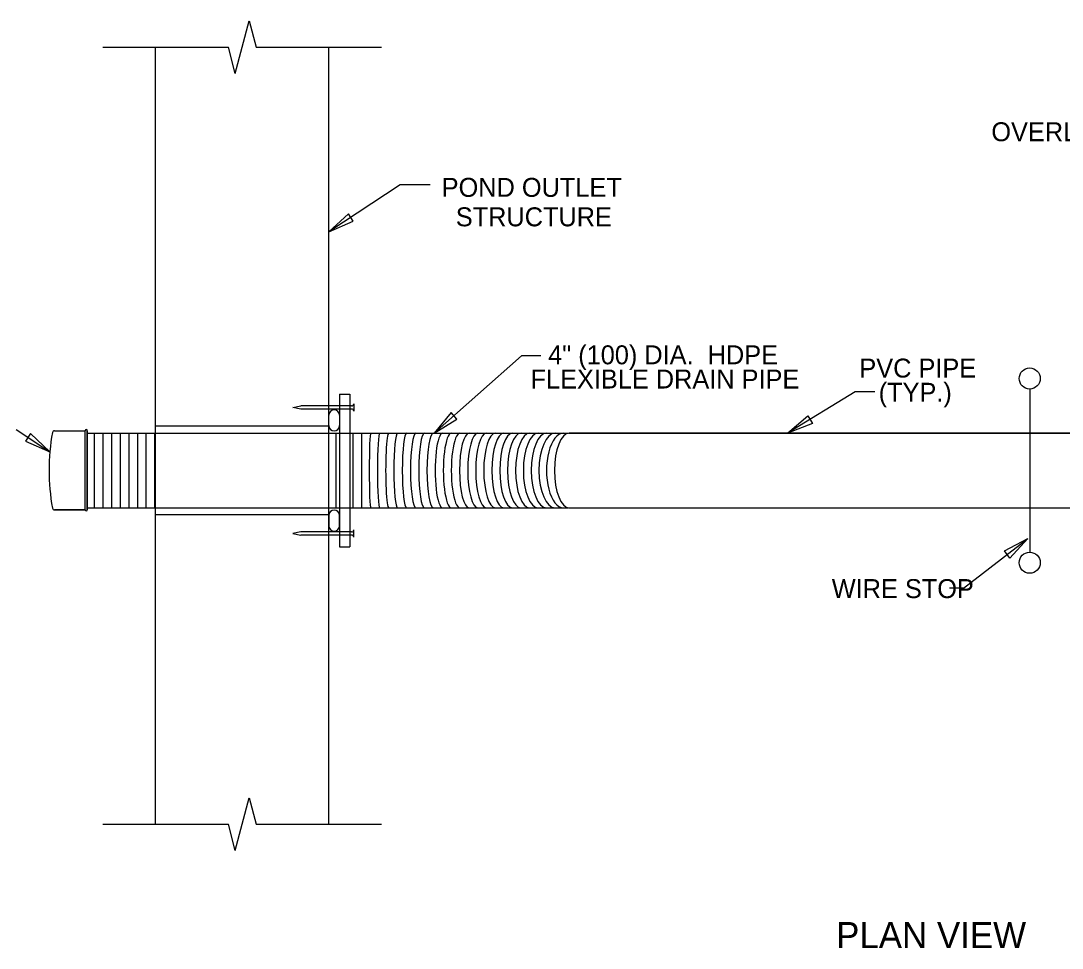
# Model space of a CAD drawing. Extents: x 1.6 to 16.6, y 0.2 to 10.2.
# Drawn here: x 6.639 to 11.59, y 5.794 to 10.199 of the extents above; entities that cross this region are included whole.
import ezdxf

# ---------------------------------------------------------------- set-up
doc = ezdxf.new("R2010")
doc.units = 0
for name, color, linetype in [('SD_P_Dimension Lines', 7, 'Continuous'), ('SD_P_Dimension Text', 7, 'Continuous'), ('SD_P_Prop Hidden Lines', 7, 'Continuous'), ('SD_P_Prop Object Lines', 7, 'Continuous'), ('SD_P_Shading', 7, 'Continuous'), ('SD_P_Subtitles', 7, 'Continuous'), ('SD_X_Exist Object Lines', 7, 'Continuous')]:
    doc.layers.add(name, color=color, linetype=linetype)

msp = doc.modelspace()

# ---------------------------------------------------------------- linework, layer by layer
at = {"layer": 'SD_P_Dimension Lines'}
for p, q in [((8.443, 9.42), (8.104, 9.196)), ((8.586, 9.42), (8.443, 9.42)), ((8.197, 9.282), (8.104, 9.196)), ((8.22, 9.247), (8.197, 9.282)), ((8.104, 9.196), (8.22, 9.247)), ((9.019, 8.607), (8.605, 8.24)), ((9.111, 8.607), (9.019, 8.607)), ((10.6055, 8.437), (10.2845, 8.24)), ((10.6985, 8.437), (10.6055, 8.437)), ((8.685, 8.339), (8.605, 8.24)), ((8.712, 8.307), (8.685, 8.339)), ((10.2845, 8.24), (10.3805, 8.323)), ((10.3805, 8.323), (10.4025, 8.287)), ((8.605, 8.24), (8.712, 8.307)), ((10.4025, 8.287), (10.2845, 8.24)), ((6.617, 8.258), (6.778, 8.152)), ((6.685, 8.238), (6.662, 8.203)), ((6.778, 8.152), (6.685, 8.238)), ((6.662, 8.203), (6.778, 8.152)), ((11.1197, 7.5047), (11.4267, 7.7397)), ((11.3147, 7.6807), (11.4267, 7.7397)), ((11.4267, 7.7397), (11.3407, 7.6467)), ((11.3407, 7.6467), (11.3147, 7.6807)), ((11.1197, 7.5047), (11.0537, 7.5047))]:
    msp.add_line(p, q, dxfattribs=at)
at = {"layer": 'SD_P_Prop Hidden Lines'}
for p, q in [((7.933, 8.363), (7.971, 8.37)), ((8.104, 8.37), (7.971, 8.37)), ((8.204, 8.37), (8.154, 8.37)), ((7.971, 8.355), (7.933, 8.363)), ((8.104, 8.355), (7.971, 8.355)), ((8.204, 8.355), (8.154, 8.355)), ((8.104, 8.273), (7.28, 8.273)), ((7.28, 8.24), (8.104, 8.24)), ((8.154, 8.24), (8.204, 8.24)), ((7.28, 7.886), (8.104, 7.886)), ((8.154, 7.886), (8.204, 7.886)), ((8.104, 7.853), (7.28, 7.853)), ((7.971, 7.771), (7.933, 7.763)), ((7.933, 7.763), (7.971, 7.756)), ((8.104, 7.771), (7.971, 7.771)), ((8.104, 7.756), (7.971, 7.756)), ((8.204, 7.771), (8.154, 7.771)), ((8.204, 7.756), (8.154, 7.756))]:
    msp.add_line(p, q, dxfattribs=at)
at = {"layer": 'SD_P_Prop Object Lines'}
for p, q in [((7.28, 6.383), (7.28, 10.074)), ((8.104, 6.383), (8.104, 10.074)), ((8.154, 8.426), (8.154, 7.7)), ((8.154, 8.426), (8.204, 8.426)), ((8.204, 8.426), (8.204, 7.7)), ((11.4352, 8.4501), (11.4352, 7.6749)), ((8.154, 8.37), (8.104, 8.37)), ((8.212, 8.37), (8.204, 8.37)), ((8.222, 8.38), (8.222, 8.345)), ((8.154, 8.355), (8.104, 8.355)), ((8.104, 8.276), (8.104, 8.326)), ((8.154, 8.326), (8.154, 8.276)), ((8.212, 8.355), (8.204, 8.355)), ((6.799, 8.252), (6.946, 8.252)), ((6.946, 7.876), (6.946, 8.252)), ((6.955, 7.876), (6.955, 8.252)), ((6.955, 8.24), (7.28, 8.24)), ((8.104, 8.24), (8.154, 8.24)), ((8.204, 8.24), (9.243, 8.24)), ((9.246, 8.24), (12.759, 8.24)), ((6.799, 7.876), (6.946, 7.876)), ((6.955, 7.886), (7.28, 7.886)), ((8.104, 7.886), (8.154, 7.886)), ((8.204, 7.886), (9.243, 7.886)), ((9.246, 7.886), (12.758, 7.886)), ((8.104, 7.85), (8.104, 7.8)), ((8.154, 7.8), (8.154, 7.85)), ((8.222, 7.746), (8.222, 7.781)), ((8.154, 7.771), (8.104, 7.771)), ((8.154, 7.756), (8.104, 7.756)), ((8.212, 7.771), (8.204, 7.771)), ((8.212, 7.756), (8.204, 7.756)), ((8.154, 7.7), (8.204, 7.7))]:
    msp.add_line(p, q, dxfattribs=at)
for centre in [(11.4352, 8.5001), (11.4352, 7.6249)]:
    msp.add_circle(centre, 0.05, dxfattribs=at)
for centre, radius, start, end in [((8.212, 8.38), 0.01, 270, 360), ((8.129, 8.326), 0.025, 0, 180), ((8.212, 8.345), 0.01, 0, 90), ((8.129, 8.276), 0.025, 180, 0), ((7.7735, 8.0639), 0.9999, 169.6613, 190.3387), ((6.8, 8.2415), 0.0104, 90, 169.6613), ((6.9504, 8.2519), 0.0052, 0, 180), ((6.8, 7.8863), 0.0104, 190.3387, 270), ((6.9504, 7.8759), 0.0052, 180, 0), ((8.129, 7.85), 0.025, 0, 180), ((8.129, 7.8), 0.025, 180, 0), ((8.212, 7.781), 0.01, 270, 360), ((8.212, 7.746), 0.01, 0, 90)]:
    msp.add_arc(centre, radius, start, end, dxfattribs=at)
msp.add_ellipse((9.246, 8.063), major_axis=(0, -0.177), ratio=0.39548, start_param=3.141593, end_param=6.283185, dxfattribs=at)
at = {"layer": 'SD_P_Shading'}
for p, q in [((6.799, 8.252), (6.946, 8.252)), ((6.955, 8.252), (6.955, 7.876)), ((12.759, 8.24), (9.246, 8.24)), ((6.946, 7.876), (6.799, 7.876)), ((9.246, 7.886), (12.758, 7.886))]:
    msp.add_line(p, q, dxfattribs=at)
for centre in [(11.4352, 8.5001), (11.4352, 7.6249)]:
    msp.add_circle(centre, 0.05, dxfattribs=at)
for centre, radius, start, end in [((7.7735, 8.0639), 0.9999, 169.6613, 190.3387), ((6.8, 8.2415), 0.0104, 90, 169.6613), ((6.9504, 8.2519), 0.0052, 0, 180), ((6.8, 7.8863), 0.0104, 190.3387, 270), ((6.9504, 7.8759), 0.0052, 180, 0)]:
    msp.add_arc(centre, radius, start, end, dxfattribs=at)
msp.add_ellipse((9.246, 8.063), major_axis=(0, -0.177), ratio=0.39548, start_param=3.141593, end_param=6.283185, dxfattribs=at)
at = {"layer": 'SD_X_Exist Object Lines'}
for p, q in [((7.659, 9.949), (7.725, 10.199)), ((7.725, 10.199), (7.758, 10.074)), ((7.03, 10.074), (7.626, 10.074)), ((7.659, 9.949), (7.626, 10.074)), ((7.758, 10.074), (8.354, 10.074)), ((6.99, 7.886), (6.99, 8.24)), ((7.031, 7.886), (7.031, 8.24)), ((7.072, 7.886), (7.072, 8.24)), ((7.113, 7.886), (7.113, 8.24)), ((7.154, 7.886), (7.154, 8.24)), ((7.195, 7.886), (7.195, 8.24)), ((7.236, 7.886), (7.236, 8.24)), ((7.277, 7.886), (7.277, 8.24)), ((8.138, 7.886), (8.138, 8.24)), ((8.22, 7.886), (8.22, 8.24)), ((8.261, 7.886), (8.261, 8.24)), ((7.659, 6.258), (7.725, 6.508)), ((7.725, 6.508), (7.758, 6.383)), ((7.03, 6.383), (7.626, 6.383)), ((7.659, 6.258), (7.626, 6.383)), ((7.758, 6.383), (8.354, 6.383))]:
    msp.add_line(p, q, dxfattribs=at)
for centre, major_axis, ratio, start_param, end_param in [((8.3026, 8.063), (0, -0.1771), 0.039548, 3.141593, 6.283185), ((8.3457, 8.063), (0, -0.1771), 0.062147, 3.141593, 6.283185), ((8.3887, 8.063), (0, 0.1771), 0.084746, 0, 3.141593), ((8.4307, 8.063), (0, -0.1771), 0.101695, 3.141593, 6.283185), ((8.4738, 8.063), (0, -0.1771), 0.118644, 3.141593, 6.283185), ((8.5168, 8.063), (0, -0.1771), 0.141243, 3.141593, 6.283185), ((8.5588, 8.063), (0, -0.1771), 0.158192, 3.141593, 6.283185), ((8.6008, 8.063), (0, -0.1771), 0.175141, 3.141593, 6.283185), ((8.6439, 8.063), (0, 0.1771), 0.19774, 0, 3.141593), ((8.6859, 8.063), (0, 0.1771), 0.214689, 0, 3.141593), ((8.7269, 8.063), (0, 0.1771), 0.231638, 0, 3.141593), ((8.77, 8.063), (0, -0.1771), 0.254237, 3.141593, 6.283185), ((8.812, 8.063), (0, -0.1771), 0.271186, 3.141593, 6.283185), ((8.853, 8.063), (0, -0.1771), 0.288136, 3.141593, 6.283185), ((8.8951, 8.063), (0, -0.1771), 0.310734, 3.141593, 6.283185), ((8.9361, 8.063), (0, -0.1771), 0.327684, 3.141593, 6.283185), ((8.9771, 8.063), (0, -0.1771), 0.344633, 3.141593, 6.283185), ((9.0171, 8.063), (0, -0.1771), 0.361582, 3.141593, 6.283185), ((9.0592, 8.063), (0, -0.1771), 0.384181, 3.141593, 6.283185), ((9.0992, 8.063), (0, -0.1771), 0.40113, 3.141593, 6.283185), ((9.1392, 8.063), (0, -0.1771), 0.418079, 3.141593, 6.283185), ((9.1793, 8.063), (0, -0.1771), 0.435028, 3.141593, 6.283185), ((9.2183, 8.063), (0, 0.1771), 0.451977, 0, 3.141593)]:
    msp.add_ellipse(centre, major_axis=major_axis, ratio=ratio, start_param=start_param, end_param=end_param, dxfattribs=at)

# ---------------------------------------------------------------- texts
at = {"layer": 'SD_P_Dimension Text'}
for s, p in [('OVERLAPPING CONNECTING', (11.2529, 9.6272)), ('POND OUTLET', (8.6401, 9.363)), ('STRUCTURE', (8.7071, 9.223)), ('4" (100) DIA.  HDPE', (9.146, 8.5675)), ('PVC PIPE', (10.6256, 8.5045)), ('FLEXIBLE DRAIN PIPE', (9.0625, 8.4525)), ('(TYP.)', (10.7173, 8.3895)), ('WIRE STOP', (10.4944, 7.457))]:
    msp.add_text(s, height=0.09, dxfattribs=at).set_placement(p)
at = {"layer": 'SD_P_Subtitles'}
msp.add_text('PLAN VIEW', height=0.124, dxfattribs=at).set_placement((10.515, 5.794))

doc.saveas('drawing.dxf')
